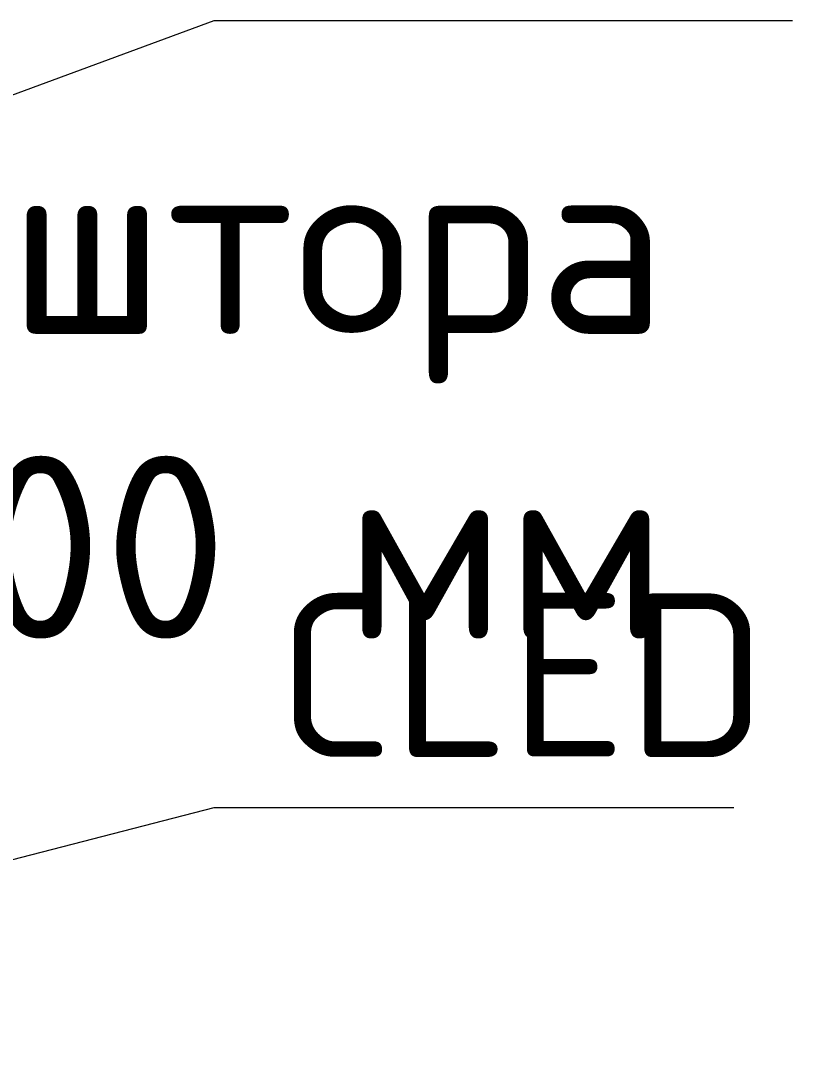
# Model space of a CAD drawing. Header units: millimetres. Extents: x 3050 to 430575, y -569542 to 36130.
# Drawn here: x 314545 to 315139, y -470211 to -469419 of the extents above; entities that cross this region are included whole.
import ezdxf

# ---------------------------------------------------------------- set-up
doc = ezdxf.new("R2010")
doc.units = ezdxf.units.MM
doc.layers.add('PDF _Геометрия', color=7, linetype='Continuous')
doc.layers.add('PDF _Текст', color=7, linetype='Continuous')
doc.styles.add('PDF ISOCPEUR', font='isocpeur.ttf')

# ---------------------------------------------------------------- blocks, each defined once
blk = doc.blocks.new('ТХ3 4 этаж')
at = {"layer": 'PDF _Геометрия', "color": 5, "lineweight": 9}
for points in [[(44150.5, -55418.3), (45854.8, -54790), (46744.8, -54790)], [(44406.2, -56373.7), (45854.8, -56000), (46654.8, -56000)]]:
    blk.add_lwpolyline(points, dxfattribs=at)
at = {"layer": 'PDF _Текст', "color": 5, "lineweight": 30, "attachment_point": 4, "style": 'PDF ISOCPEUR'}
for s, insert, char_height in [('\\pxqr;Механическая рулонная штора\\P1700х1200 мм', (41233.7, -55365.5), 281.029), ('СLED', (45958.9, -55796.7), 251.7)]:
    blk.add_mtext(s, dxfattribs=dict(at, insert=insert, char_height=char_height))

msp = doc.modelspace()

# ---------------------------------------------------------------- block references
at = {"xscale": 0.5, "yscale": 0.5, "zscale": 0.5}
msp.add_blockref('ТХ3 4 этаж', (291766.25, -442024.29), dxfattribs=at)

doc.saveas('drawing.dxf')
